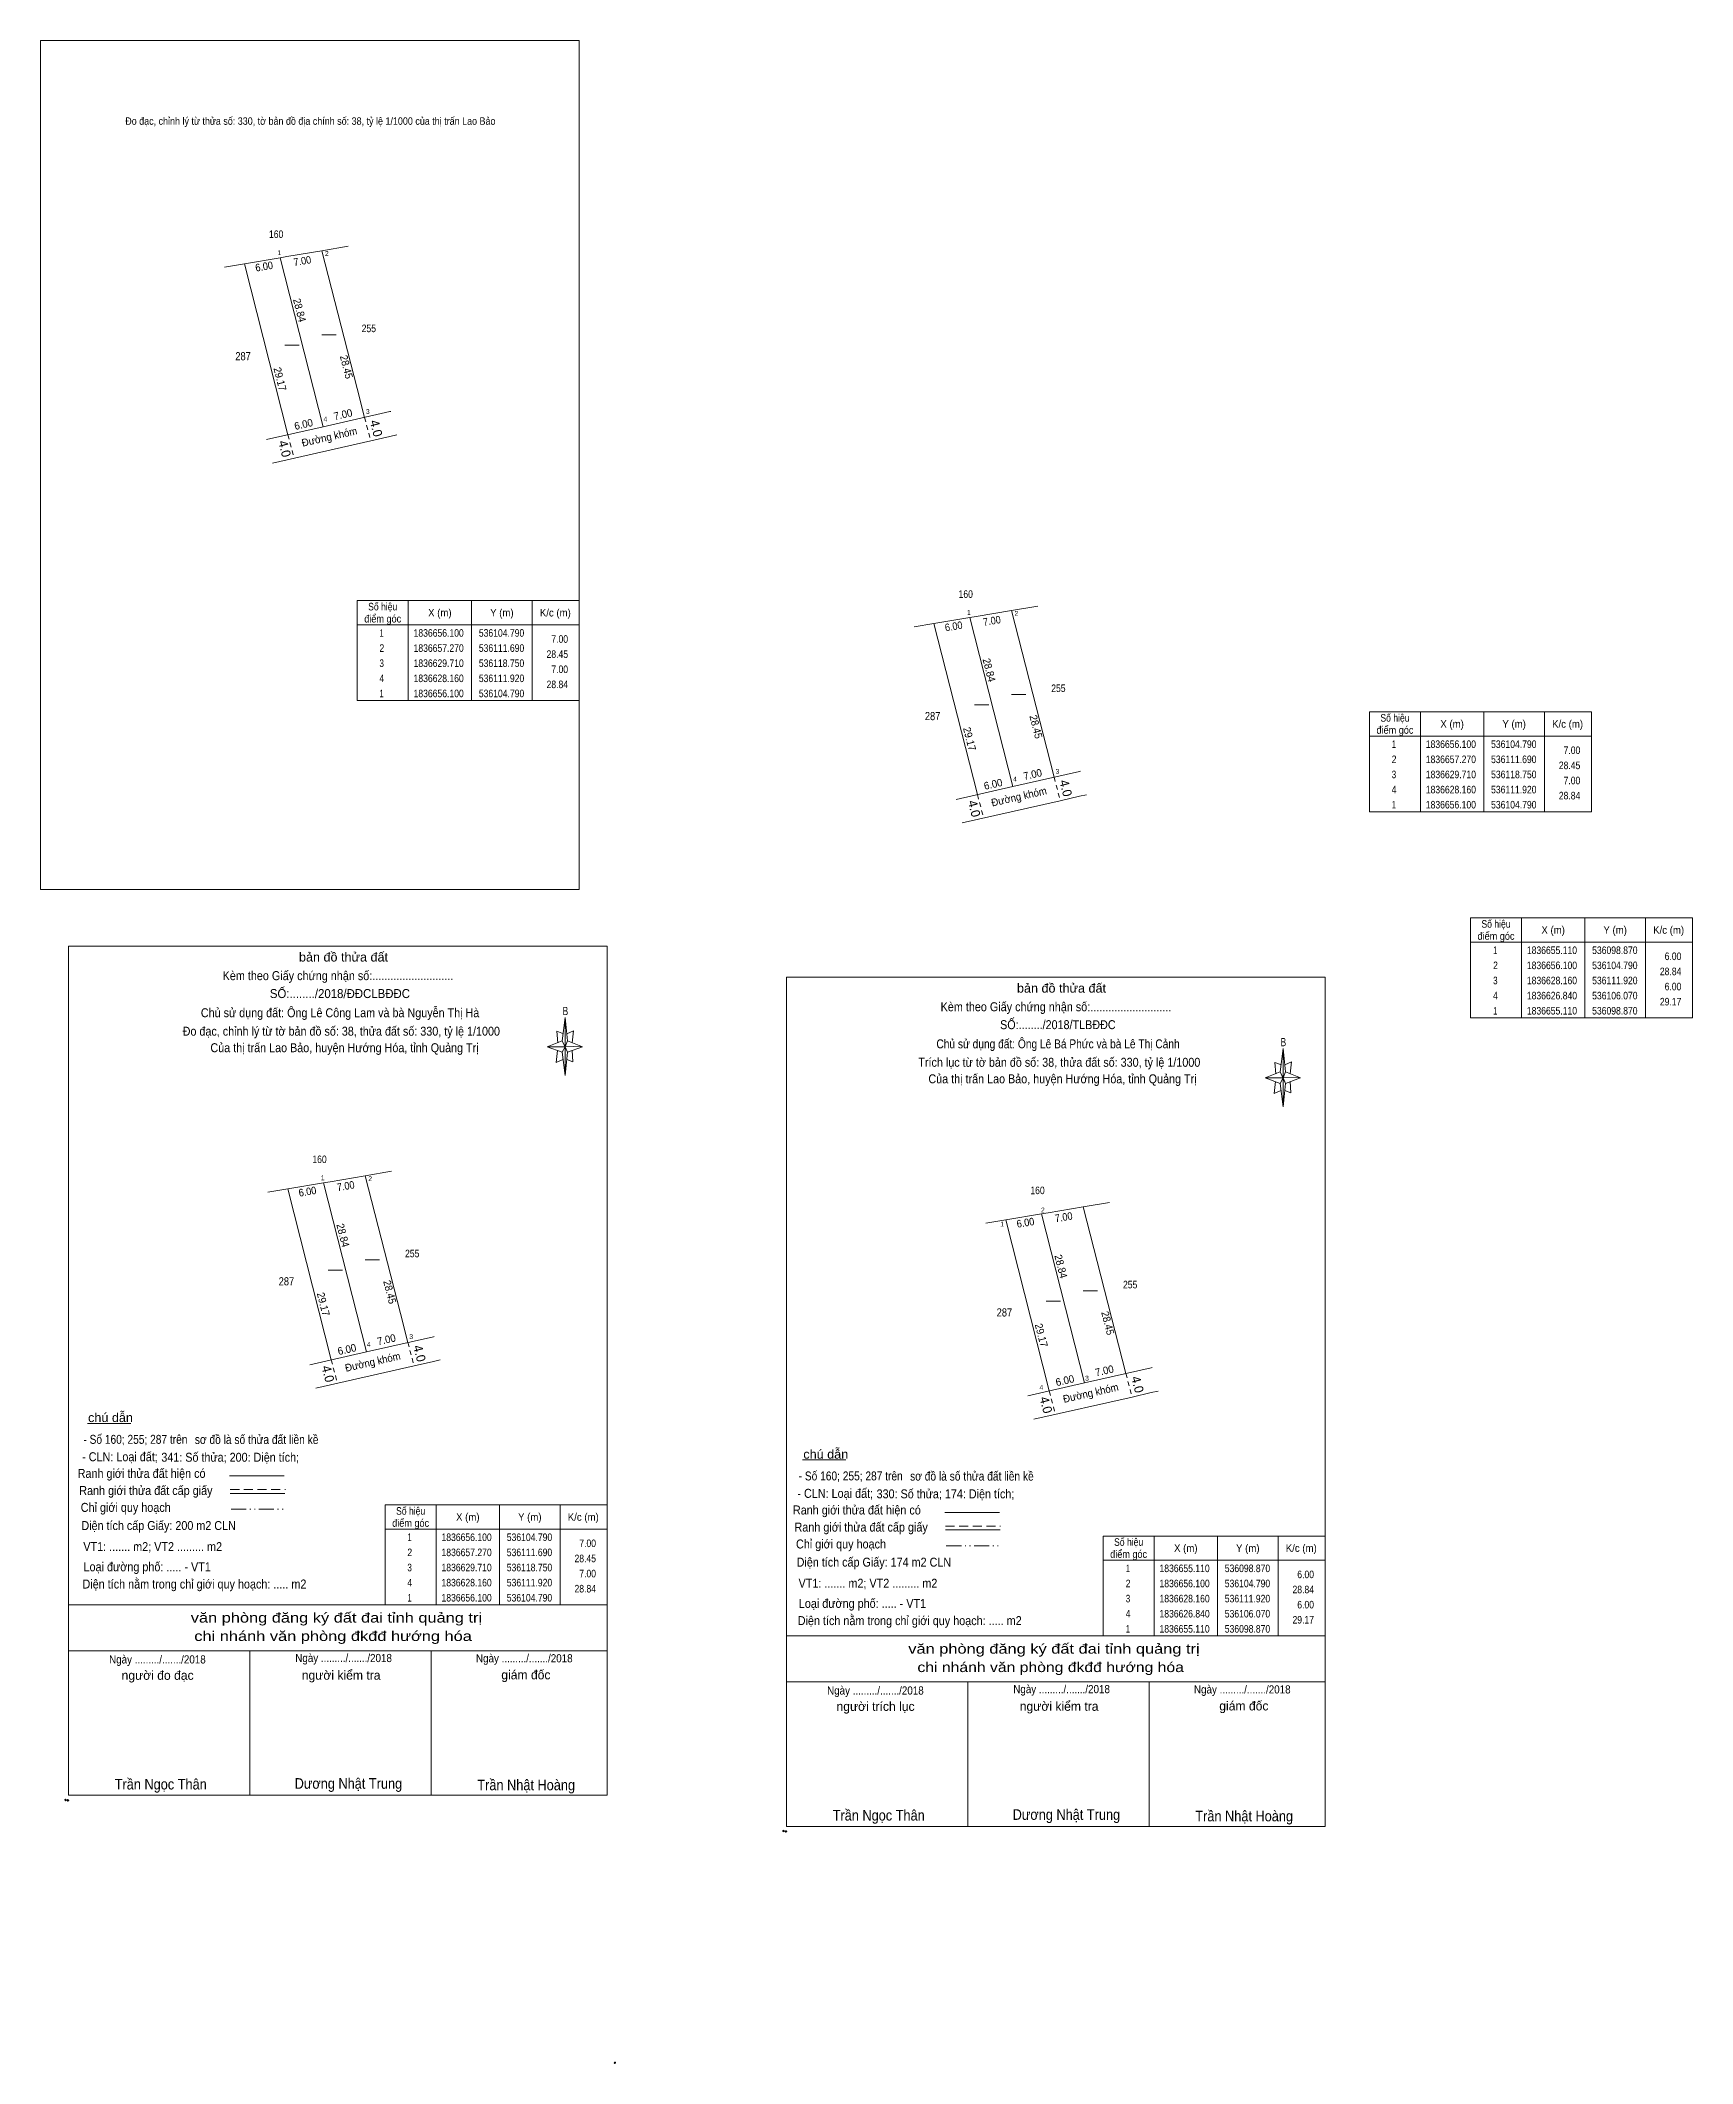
# Model space of a CAD drawing. Header units: metres. Extents: x 535951 to 536224, y 1836417 to 1836752.
import ezdxf
from ezdxf.enums import TextEntityAlignment as Align

# ---------------------------------------------------------------- set-up
doc = ezdxf.new("R2010")
doc.units = ezdxf.units.M
doc.header["$LTSCALE"] = 0.5
doc.header["$PDMODE"] = 32
doc.header["$PDSIZE"] = 0.25
for name, pattern in [('DASH_DOUBLE_DOT', [9.2, 5, -1.2, 0.3, -1.2, 0.3, -1.2]), ('MEDIUM_DASHED', [4.5, 3, -1.5]), ('SHORT_DASHED', [2.7, 1.5, -1.2])]:
    doc.linetypes.add(name, pattern=pattern)
for name, color, linetype, lineweight in [('10', 7, 'Continuous', 13), ('17', 7, 'Continuous', 13), ('5', 7, 'Continuous', 13), ('6', 7, 'Continuous', 13), ('63', 7, 'Continuous', 13)]:
    doc.layers.add(name, color=color, linetype=linetype, lineweight=lineweight)
doc.layers.add('7', color=7, linetype='Continuous')

msp = doc.modelspace()

# ---------------------------------------------------------------- linework, layer by layer
at = {"layer": '10'}
for p, q in [((535991.84, 1836715.78), (535997.66, 1836716.76)), ((536105.87, 1836656.29), (536111.69, 1836657.27)), ((535999.01, 1836562.85), (536004.83, 1836563.83)), ((536117.74, 1836557.71), (536123.56, 1836558.69))]:
    msp.add_line(p, q, dxfattribs=at)
for points in [[(535991.84, 1836715.78), (535990.76, 1836715.59), (535984.84, 1836714.6)], [(536105.87, 1836656.29), (536104.79, 1836656.1), (536098.87, 1836655.11)], [(535999.01, 1836562.85), (535997.93, 1836562.66), (535992.01, 1836561.67)], [(536117.74, 1836557.71), (536116.66, 1836557.52), (536110.74, 1836556.53)]]:
    msp.add_lwpolyline(points, dxfattribs=at)
at = {"layer": '17'}
for p, q in [((536002, 1836717.5), (535997.66, 1836716.76)), ((535984.84, 1836714.6), (535981.56, 1836714.04)), ((535984.84, 1836714.6), (535992.04, 1836686.33)), ((535990.76, 1836715.59), (535997.89, 1836687.65)), ((536009.07, 1836690.18), (536008.92, 1836690.15)), ((536005.73, 1836685.33), (535989.51, 1836681.65)), ((536008.92, 1836686.05), (536005.73, 1836685.33)), ((536010.07, 1836686.31), (536008.92, 1836686.05)), ((536116.03, 1836658.01), (536111.69, 1836657.27)), ((536098.87, 1836655.11), (536095.59, 1836654.55)), ((536098.87, 1836655.11), (536106.07, 1836626.84)), ((536104.79, 1836656.1), (536111.92, 1836628.16)), ((536123.1, 1836630.69), (536122.95, 1836630.66)), ((536124.1, 1836626.82), (536122.95, 1836626.56)), ((536119.76, 1836625.84), (536103.54, 1836622.16)), ((536122.95, 1836626.56), (536119.76, 1836625.84)), ((536009.17, 1836564.57), (536004.83, 1836563.83)), ((535992.01, 1836561.67), (535988.73, 1836561.11)), ((535992.01, 1836561.67), (535999.21, 1836533.4)), ((535997.93, 1836562.66), (536005.06, 1836534.72)), ((536110.74, 1836556.53), (536107.46, 1836555.97)), ((536110.74, 1836556.53), (536117.94, 1836528.26)), ((536116.66, 1836557.52), (536123.79, 1836529.58)), ((536127.9, 1836559.43), (536123.56, 1836558.69)), ((536016.24, 1836537.25), (536016.09, 1836537.22)), ((536016.09, 1836533.12), (536012.9, 1836532.4)), ((536017.24, 1836533.38), (536016.09, 1836533.12)), ((536012.9, 1836532.4), (535996.68, 1836528.72)), ((536134.97, 1836532.11), (536134.82, 1836532.08)), ((536131.63, 1836527.26), (536115.41, 1836523.58)), ((536134.82, 1836527.98), (536131.63, 1836527.26)), ((536135.97, 1836528.24), (536134.82, 1836527.98)), ((535958.88, 1836522.9), (535966.05, 1836522.9)), ((535958.88, 1836522.9), (535966.05, 1836522.9)), ((536077.16, 1836516.85), (536084.33, 1836516.85)), ((536077.16, 1836516.85), (536084.33, 1836516.85))]:
    msp.add_line(p, q, dxfattribs=at)
at = {"layer": '17', "linetype": 'SHORT_DASHED'}
for p, q in [((536004.72, 1836689.2), (536005.73, 1836685.33)), ((535992.04, 1836686.33), (535993.05, 1836682.46)), ((536106.07, 1836626.84), (536107.08, 1836622.97)), ((536118.75, 1836629.71), (536119.76, 1836625.84)), ((535999.21, 1836533.4), (536000.22, 1836529.53)), ((536011.89, 1836536.27), (536012.9, 1836532.4)), ((536130.62, 1836531.13), (536131.63, 1836527.26)), ((536117.94, 1836528.26), (536118.95, 1836524.39))]:
    msp.add_line(p, q, dxfattribs=at)
at = {"layer": '17'}
for points in [[(536008.92, 1836690.15), (535997.89, 1836687.65), (535988.52, 1836685.53)], [(536122.95, 1836630.66), (536111.92, 1836628.16), (536102.55, 1836626.04)], [(536016.09, 1836537.22), (536005.06, 1836534.72), (535995.69, 1836532.6)], [(536134.82, 1836532.08), (536123.79, 1836529.58), (536114.42, 1836527.46)]]:
    msp.add_lwpolyline(points, dxfattribs=at)
at = {"layer": '5'}
for p, q in [((535955.74, 1836461.42), (535955.74, 1836601.81)), ((535955.74, 1836461.42), (535955.74, 1836601.81)), ((536074.47, 1836456.28), (536074.47, 1836596.67)), ((536074.47, 1836456.28), (536074.47, 1836596.67)), ((536037.39, 1836586.13), (536037.88, 1836589.99)), ((536037.39, 1836586.13), (536037.88, 1836589.99)), ((536037.39, 1836584.25), (536034.91, 1836585.14)), ((536037.39, 1836584.25), (536034.91, 1836585.14)), ((536038.28, 1836584.25), (536037.88, 1836580.39)), ((536038.28, 1836584.25), (536037.88, 1836580.39)), ((536038.28, 1836586.13), (536040.76, 1836585.14)), ((536038.28, 1836586.13), (536040.76, 1836585.14)), ((536039.07, 1836584.54), (536039.18, 1836582.66)), ((536039.07, 1836584.54), (536039.18, 1836582.66)), ((536156.12, 1836580.99), (536156.61, 1836584.85)), ((536156.12, 1836580.99), (536156.61, 1836584.85)), ((536039.18, 1836582.66), (536038.18, 1836583.06)), ((536039.18, 1836582.66), (536038.18, 1836583.06)), ((536156.12, 1836579.11), (536153.64, 1836580)), ((536156.12, 1836579.11), (536153.64, 1836580)), ((536157.01, 1836580.99), (536159.49, 1836580)), ((536157.01, 1836580.99), (536159.49, 1836580)), ((536157.01, 1836579.11), (536156.61, 1836575.25)), ((536157.01, 1836579.11), (536156.61, 1836575.25)), ((536157.91, 1836577.52), (536156.91, 1836577.92)), ((536157.91, 1836577.52), (536156.91, 1836577.92)), ((536157.8, 1836579.4), (536157.91, 1836577.52)), ((536157.8, 1836579.4), (536157.91, 1836577.52)), ((535955.74, 1836492.92), (536044.84, 1836492.92)), ((536074.47, 1836487.78), (536163.57, 1836487.78)), ((535955.74, 1836485.32), (536044.84, 1836485.32)), ((535985.74, 1836461.42), (535985.74, 1836485.32)), ((536015.74, 1836461.42), (536015.74, 1836485.32)), ((536074.47, 1836480.18), (536163.57, 1836480.18)), ((536104.47, 1836456.28), (536104.47, 1836480.18)), ((536134.47, 1836456.28), (536134.47, 1836480.18))]:
    msp.add_line(p, q, dxfattribs=at)
for points in [[(535951.12, 1836751.51), (536040.22, 1836751.51), (536040.22, 1836611.13), (535951.12, 1836611.13)], [(535951.12, 1836751.51), (536040.22, 1836751.51), (536040.22, 1836611.13), (535951.12, 1836611.13)], [(536037.88, 1836589.99), (536038.28, 1836586.13), (536037.88, 1836585.14)], [(536037.88, 1836589.99), (536038.28, 1836586.13), (536037.88, 1836585.14)], [(536037.88, 1836585.14), (536034.91, 1836585.14), (536037.39, 1836586.13), (536038.28, 1836584.25), (536040.76, 1836585.14), (536037.88, 1836585.24)], [(536037.88, 1836585.14), (536034.91, 1836585.14), (536037.39, 1836586.13), (536038.28, 1836584.25), (536040.76, 1836585.14), (536037.88, 1836585.24)], [(536037.88, 1836585.14), (536037.88, 1836580.39), (536037.39, 1836584.25)], [(536037.88, 1836585.14), (536037.88, 1836580.39), (536037.39, 1836584.25)], [(536156.61, 1836584.85), (536157.01, 1836580.99), (536156.61, 1836580)], [(536156.61, 1836584.85), (536157.01, 1836580.99), (536156.61, 1836580)], [(536156.61, 1836580), (536153.64, 1836580), (536156.12, 1836580.99), (536157.01, 1836579.11), (536159.49, 1836580), (536156.61, 1836580.1)], [(536156.61, 1836580), (536153.64, 1836580), (536156.12, 1836580.99), (536157.01, 1836579.11), (536159.49, 1836580), (536156.61, 1836580.1)], [(536156.61, 1836580), (536156.61, 1836575.25), (536156.12, 1836579.11)], [(536156.61, 1836580), (536156.61, 1836575.25), (536156.12, 1836579.11)]]:
    msp.add_lwpolyline(points, close=True, dxfattribs=at)
for points in [[(535955.74, 1836601.81), (536044.84, 1836601.81), (536044.84, 1836461.42)], [(535955.74, 1836601.81), (536044.84, 1836601.81), (536044.84, 1836461.42)], [(536074.47, 1836596.67), (536163.57, 1836596.67), (536163.57, 1836456.28)], [(536074.47, 1836596.67), (536163.57, 1836596.67), (536163.57, 1836456.28)], [(536037.59, 1836587.32), (536036.49, 1836587.71), (536036.69, 1836585.83)], [(536037.59, 1836587.32), (536036.49, 1836587.71), (536036.69, 1836585.83)], [(536038.18, 1836587.32), (536039.26, 1836587.81), (536039.07, 1836585.83)], [(536038.18, 1836587.32), (536039.26, 1836587.81), (536039.07, 1836585.83)], [(536037.88, 1836585.14), (536037.39, 1836586.13), (536034.91, 1836585.14)], [(536037.88, 1836585.14), (536037.39, 1836586.13), (536034.91, 1836585.14)], [(536036.6, 1836584.54), (536036.4, 1836582.56), (536037.48, 1836583.06)], [(536036.6, 1836584.54), (536036.4, 1836582.56), (536037.48, 1836583.06)], [(536037.88, 1836585.14), (536038.28, 1836584.25), (536040.76, 1836585.14)], [(536037.88, 1836585.14), (536038.28, 1836584.25), (536040.76, 1836585.14)], [(536156.61, 1836580), (536156.12, 1836580.99), (536153.64, 1836580)], [(536156.61, 1836580), (536156.12, 1836580.99), (536153.64, 1836580)], [(536156.32, 1836582.18), (536155.22, 1836582.57), (536155.42, 1836580.69)], [(536156.32, 1836582.18), (536155.22, 1836582.57), (536155.42, 1836580.69)], [(536156.61, 1836580), (536157.01, 1836579.11), (536159.49, 1836580)], [(536156.61, 1836580), (536157.01, 1836579.11), (536159.49, 1836580)], [(536156.91, 1836582.18), (536157.99, 1836582.67), (536157.8, 1836580.69)], [(536156.91, 1836582.18), (536157.99, 1836582.67), (536157.8, 1836580.69)], [(536155.33, 1836579.4), (536155.13, 1836577.42), (536156.21, 1836577.92)], [(536155.33, 1836579.4), (536155.13, 1836577.42), (536156.21, 1836577.92)], [(536044.84, 1836461.42), (535955.74, 1836461.42), (535955.74, 1836485.32)], [(536163.57, 1836456.28), (536074.47, 1836456.28), (536074.47, 1836480.18)]]:
    msp.add_lwpolyline(points, dxfattribs=at)
for p in [(535955.27, 1836460.65), (535955.67, 1836460.58), (536074, 1836455.51), (536074.4, 1836455.44)]:
    msp.add_point(p, dxfattribs=at)
at = {"layer": '6'}
for p, q in [((535982.37, 1836514.23), (535991.42, 1836514.23)), ((535982.37, 1836514.23), (535991.42, 1836514.23)), ((535982.51, 1836511.33), (535991.55, 1836511.33)), ((535982.51, 1836511.33), (535991.55, 1836511.33)), ((536100.65, 1836508.18), (536109.7, 1836508.18)), ((536100.65, 1836508.18), (536109.7, 1836508.18)), ((536100.79, 1836505.28), (536109.83, 1836505.28)), ((536100.79, 1836505.28), (536109.83, 1836505.28))]:
    msp.add_line(p, q, dxfattribs=at)
at = {"layer": '6', "linetype": 'MEDIUM_DASHED'}
for p, q in [((535982.51, 1836511.95), (535991.62, 1836511.95)), ((535982.51, 1836511.95), (535991.62, 1836511.95)), ((536100.79, 1836505.9), (536109.9, 1836505.9)), ((536100.79, 1836505.9), (536109.9, 1836505.9))]:
    msp.add_line(p, q, dxfattribs=at)
at = {"layer": '6'}
msp.add_point((536046.11, 1836417.2), dxfattribs=at)
at = {"layer": '63'}
for p, q in [((535991.54, 1836701.16), (535993.91, 1836701.16)), ((535997.65, 1836702.86), (536000.02, 1836702.86)), ((536011.92, 1836658.91), (536011.92, 1836642.41)), ((536022.42, 1836658.91), (536022.42, 1836642.41)), ((536032.42, 1836658.91), (536032.42, 1836642.41)), ((536003.52, 1836654.91), (536040.22, 1836654.91)), ((536105.57, 1836641.67), (536107.94, 1836641.67)), ((536111.68, 1836643.37), (536114.05, 1836643.37)), ((536179.31, 1836640.52), (536179.31, 1836624.02)), ((536189.81, 1836640.52), (536189.81, 1836624.02)), ((536199.81, 1836640.52), (536199.81, 1836624.02)), ((536170.91, 1836636.52), (536207.61, 1836636.52)), ((536196.02, 1836606.46), (536196.02, 1836589.96)), ((536206.52, 1836606.46), (536206.52, 1836589.96)), ((536216.52, 1836606.46), (536216.52, 1836589.96)), ((536187.62, 1836602.46), (536224.32, 1836602.46)), ((536004.82, 1836549.93), (536007.19, 1836549.93)), ((535998.71, 1836548.23), (536001.08, 1836548.23)), ((536123.55, 1836544.79), (536125.92, 1836544.79)), ((536117.44, 1836543.09), (536119.81, 1836543.09)), ((536016.54, 1836509.42), (536016.54, 1836492.92)), ((536027.04, 1836509.42), (536027.04, 1836492.92)), ((536037.04, 1836509.42), (536037.04, 1836492.92)), ((536008.14, 1836505.42), (536044.84, 1836505.42)), ((536135.27, 1836504.28), (536135.27, 1836487.78)), ((536145.77, 1836504.28), (536145.77, 1836487.78)), ((536155.77, 1836504.28), (536155.77, 1836487.78)), ((536126.87, 1836500.28), (536163.57, 1836500.28))]:
    msp.add_line(p, q, dxfattribs=at)
at = {"layer": '63', "linetype": 'DASH_DOUBLE_DOT'}
for p, q in [((535982.64, 1836508.72), (535991.75, 1836508.72)), ((535982.64, 1836508.72), (535991.75, 1836508.72)), ((536100.92, 1836502.67), (536110.03, 1836502.67)), ((536100.92, 1836502.67), (536110.03, 1836502.67))]:
    msp.add_line(p, q, dxfattribs=at)
at = {"layer": '63'}
for points in [[(535997.66, 1836716.76), (536003.5, 1836693.98), (536004.72, 1836689.2)], [(536111.69, 1836657.27), (536117.53, 1836634.49), (536118.75, 1836629.71)], [(536004.83, 1836563.83), (536010.67, 1836541.05), (536011.89, 1836536.27)], [(536123.56, 1836558.69), (536129.4, 1836535.91), (536130.62, 1836531.13)]]:
    msp.add_lwpolyline(points, dxfattribs=at)
for points in [[(536003.52, 1836658.91), (536040.22, 1836658.91), (536040.22, 1836642.41), (536003.52, 1836642.41)], [(536170.91, 1836640.52), (536207.61, 1836640.52), (536207.61, 1836624.02), (536170.91, 1836624.02)], [(536187.62, 1836606.46), (536224.32, 1836606.46), (536224.32, 1836589.96), (536187.62, 1836589.96)], [(536008.14, 1836509.42), (536044.84, 1836509.42), (536044.84, 1836492.92), (536008.14, 1836492.92)], [(536126.87, 1836504.28), (536163.57, 1836504.28), (536163.57, 1836487.78), (536126.87, 1836487.78)]]:
    msp.add_lwpolyline(points, close=True, dxfattribs=at)

# ---------------------------------------------------------------- texts
at = {"layer": '17', "width": 0.85}
for p in [(535984.625, 1836698.64), (536098.655, 1836639.15), (535991.795, 1836545.71), (536110.525, 1836540.57)]:
    msp.add_text('287', height=1.35, dxfattribs=at).set_placement(p, align=Align.CENTER)
at = {"layer": '17'}
for p in [(536005.9212, 1836687.2144), (535990.7812, 1836683.8344), (536119.9512, 1836627.7244), (536104.8112, 1836624.3444), (536013.0912, 1836534.2844), (535997.9512, 1836530.9044), (536131.8212, 1836529.1444), (536116.6812, 1836525.7644)]:
    msp.add_text('4.0', height=1.5, rotation=284.627, dxfattribs=at).set_placement(p, align=Align.CENTER)
at = {"layer": '5'}
for s, height, width, p in [('bản đồ thửa đất', 1.485, 1.05, (536001.23, 1836599.25)), ('bản đồ thửa đất', 1.485, 1.05, (536001.23, 1836599.25)), ('Kèm theo Giấy chứng nhận số:...........................', 1.485, 0.9, (536000.32, 1836596.17)), ('Kèm theo Giấy chứng nhận số:...........................', 1.485, 0.9, (536000.32, 1836596.17)), ('SỐ:......../2018/ĐĐCLBĐĐC', 1.485, 0.95, (536000.64, 1836593.21)), ('SỐ:......../2018/ĐĐCLBĐĐC', 1.485, 0.95, (536000.64, 1836593.21)), ('bản đồ thửa đất', 1.485, 1.05, (536119.965, 1836594.11)), ('bản đồ thửa đất', 1.485, 1.05, (536119.965, 1836594.11)), ('Chủ sử dụng đất: Ông Lê Công Lam và bà Nguyễn Thị Hà', 1.48, 0.9, (536000.67, 1836590.04)), ('B', 1.364, 0.75, (536037.93, 1836590.39)), ('B', 1.364, 0.75, (536037.93, 1836590.39)), ('Kèm theo Giấy chứng nhận số:...........................', 1.485, 0.9, (536119.05, 1836591.03)), ('Kèm theo Giấy chứng nhận số:...........................', 1.485, 0.9, (536119.05, 1836591.03)), ('SỐ:......../2018/TLBĐĐC', 1.48, 0.9, (536119.365, 1836588.07)), ('Đo đạc, chỉnh lý từ tờ bản đồ số: 38, thửa đất số: 330, tỷ lệ 1/1000 ', 1.48, 0.9, (536001.12, 1836586.99)), ('Chủ sử dụng đất: Ông Lê Bá Phức và bà Lê Thị Cảnh', 1.48, 0.85, (536119.395, 1836584.9)), ('B', 1.364, 0.75, (536156.66, 1836585.25)), ('B', 1.364, 0.75, (536156.66, 1836585.25)), ('Của thị trấn Lao Bảo, huyện Hướng Hóa, tỉnh Quảng Trị', 1.48, 0.9, (536001.4, 1836584.26)), ('Trích lục từ tờ bản đồ số: 38, thửa đất số: 330, tỷ lệ 1/1000 ', 1.48, 0.9, (536119.855, 1836581.85)), ('Của thị trấn Lao Bảo, huyện Hướng Hóa, tỉnh Quảng Trị', 1.48, 0.9, (536120.13, 1836579.12)), ('văn phòng đăng ký đất đai tỉnh quảng trị', 1.62, 1.25, (536000.065, 1836489.97)), ('chi nhánh văn phòng đkđđ hướng hóa', 1.62, 1.25, (535999.51, 1836486.93)), ('văn phòng đăng ký đất đai tỉnh quảng trị', 1.62, 1.25, (536118.72, 1836484.83)), ('Ngày ........./......./2018', 1.35, 0.9, (535970.46, 1836483.21)), ('Ngày ........./......./2018', 1.35, 0.9, (536001.25, 1836483.44)), ('Ngày ........./......./2018', 1.35, 0.9, (536031.13, 1836483.39)), ('chi nhánh văn phòng đkđđ hướng hóa', 1.62, 1.2, (536118.175, 1836481.79)), ('Ngày ........./......./2018', 1.35, 0.9, (536119.98, 1836478.3)), ('Ngày ........./......./2018', 1.35, 0.9, (536149.86, 1836478.25)), ('Ngày ........./......./2018', 1.35, 0.9, (536089.19, 1836478.07)), ('Trần Ngọc Thân', 1.75, 0.9, (535971.01, 1836462.38)), ('Dương Nhật Trung', 1.75, 0.9, (536002.045, 1836462.5)), ('Trần Nhật Hoàng', 1.75, 0.9, (536031.445, 1836462.25)), ('Trần Ngọc Thân', 1.75, 0.9, (536089.74, 1836457.24)), ('Dương Nhật Trung', 1.75, 0.9, (536120.775, 1836457.36)), ('Trần Nhật Hoàng', 1.75, 0.9, (536150.175, 1836457.11))]:
    msp.add_text(s, height=height, dxfattribs=dict(at, width=width)).set_placement(p, align=Align.CENTER)
for s, p in [('người đo đạc', (535970.495, 1836480.51)), ('người kiểm tra', (536000.845, 1836480.53)), ('giám đốc', (536031.395, 1836480.59)), ('người trích lục', (536089.215, 1836475.37)), ('người kiểm tra', (536119.575, 1836475.39)), ('giám đốc', (536150.125, 1836475.45))]:
    msp.add_text(s, height=1.5, dxfattribs=at).set_placement(p, align=Align.CENTER)
at = {"layer": '6'}
for s, width, p in [('chú dẫn', 1.05, (535962.705, 1836523.12)), ('chú dẫn', 1.05, (535962.705, 1836523.12)), ('chú dẫn', 1.05, (536080.985, 1836517.07)), ('chú dẫn', 1.05, (536080.985, 1836517.07)), ('Ranh giới thửa đất hiện có ', 0.9, (535968.095, 1836513.89)), ('Ranh giới thửa đất hiện có ', 0.9, (535968.095, 1836513.89)), ('Ranh giới thửa đất cấp giấy', 0.9, (535968.555, 1836511.06)), ('Ranh giới thửa đất cấp giấy', 0.9, (535968.555, 1836511.06)), ('Chỉ giới quy hoạch', 0.9, (535965.225, 1836508.27)), ('Chỉ giới quy hoạch', 0.9, (535965.225, 1836508.27)), ('Ranh giới thửa đất hiện có ', 0.9, (536086.375, 1836507.84)), ('Ranh giới thửa đất hiện có ', 0.9, (536086.375, 1836507.84)), ('Ranh giới thửa đất cấp giấy', 0.9, (536086.835, 1836505.01)), ('Ranh giới thửa đất cấp giấy', 0.9, (536086.835, 1836505.01)), ('Chỉ giới quy hoạch', 0.9, (536083.505, 1836502.22)), ('Chỉ giới quy hoạch', 0.9, (536083.505, 1836502.22))]:
    msp.add_text(s, height=1.485, dxfattribs=dict(at, width=width)).set_placement(p, align=Align.CENTER)
for s, height, width, p in [('- Số 160; 255; 287 trên ', 1.48, 0.85, (535958.22, 1836519.52)), ('sơ đồ là số thửa đất liền kề', 1.485, 0.85, (535976.65, 1836519.49)), ('- CLN: Loại đất; ', 1.485, 0.9, (535958.01, 1836516.64)), ('341: Số thửa; 200: Diện tích;', 1.48, 0.9, (535971.11, 1836516.56)), ('- Số 160; 255; 287 trên ', 1.48, 0.85, (536076.5, 1836513.47)), ('sơ đồ là số thửa đất liền kề', 1.485, 0.85, (536094.93, 1836513.44)), ('- CLN: Loại đất; ', 1.485, 0.9, (536076.29, 1836510.59)), ('330: Số thửa; 174: Diện tích;', 1.48, 0.9, (536089.39, 1836510.51)), ('Diện tích cấp Giấy: 200 m2 CLN', 1.48, 0.9, (535957.89, 1836505.27)), ('VT1: ....... m2; VT2 ......... m2', 1.485, 0.9, (535958.21, 1836501.78)), ('Loại đường phố: ..... - VT1', 1.485, 0.9, (535958.25, 1836498.45)), ('Diện tích cấp Giấy: 174 m2 CLN', 1.48, 0.9, (536076.17, 1836499.22)), ('Diện tích nằm trong chỉ giới quy hoạch: ..... m2', 1.485, 0.9, (535958.07, 1836495.6)), ('Diện tích nằm trong chỉ giới quy hoạch: ..... m2', 1.485, 0.9, (535958.07, 1836495.6)), ('VT1: ....... m2; VT2 ......... m2', 1.485, 0.9, (536076.49, 1836495.73)), ('Loại đường phố: ..... - VT1', 1.485, 0.9, (536076.53, 1836492.4)), ('Diện tích nằm trong chỉ giới quy hoạch: ..... m2', 1.485, 0.9, (536076.35, 1836489.55)), ('Diện tích nằm trong chỉ giới quy hoạch: ..... m2', 1.485, 0.9, (536076.35, 1836489.55))]:
    msp.add_text(s, height=height, dxfattribs=dict(at, width=width)).set_placement(p)
at = {"layer": '63'}
for s, width, p in [('160', 0.85, (535990.1, 1836718.86)), ('255', 0.85, (536005.425, 1836703.29)), ('160', 0.85, (536104.13, 1836659.37)), ('Số hiệu', 0.85, (536007.72, 1836657.29)), ('X (m)', 0.95, (536017.17, 1836656.29)), ('Y (m)', 0.95, (536027.425, 1836656.29)), ('K/c (m)', 0.95, (536036.265, 1836656.29)), ('điểm góc', 0.9, (536007.72, 1836655.29)), (' 1', 0.75, (536007.37, 1836652.94)), ('1836656.100', 0.85, (536016.97, 1836652.94)), ('536104.790', 0.85, (536027.37, 1836652.94)), (' 2', 0.85, (536007.375, 1836650.44)), ('1836657.270', 0.85, (536016.97, 1836650.44)), ('536111.690', 0.85, (536027.37, 1836650.44)), (' 3', 0.8, (536007.365, 1836647.94)), ('1836629.710', 0.85, (536016.97, 1836647.94)), ('536118.750', 0.85, (536027.37, 1836647.94)), (' 4', 0.85, (536007.37, 1836645.44)), (' 1', 0.75, (536007.37, 1836642.94)), ('1836628.160', 0.85, (536016.97, 1836645.44)), ('1836656.100', 0.85, (536016.97, 1836642.94)), ('536111.920', 0.85, (536027.37, 1836645.44)), ('536104.790', 0.85, (536027.37, 1836642.94)), ('255', 0.85, (536119.455, 1836643.8)), ('Số hiệu', 0.85, (536175.11, 1836638.9)), ('điểm góc', 0.9, (536175.11, 1836636.9)), ('X (m)', 0.95, (536184.56, 1836637.9)), ('Y (m)', 0.95, (536194.815, 1836637.9)), ('K/c (m)', 0.95, (536203.655, 1836637.9)), (' 1', 0.75, (536174.76, 1836634.55)), ('1836656.100', 0.85, (536184.36, 1836634.55)), ('536104.790', 0.85, (536194.76, 1836634.55)), (' 3', 0.8, (536174.755, 1836629.55)), (' 2', 0.85, (536174.765, 1836632.05)), ('1836657.270', 0.85, (536184.36, 1836632.05)), ('1836629.710', 0.85, (536184.36, 1836629.55)), ('536111.690', 0.85, (536194.76, 1836632.05)), ('536118.750', 0.85, (536194.76, 1836629.55)), (' 4', 0.85, (536174.76, 1836627.05)), ('1836628.160', 0.85, (536184.36, 1836627.05)), ('536111.920', 0.85, (536194.76, 1836627.05)), (' 1', 0.75, (536174.76, 1836624.55)), ('1836656.100', 0.85, (536184.36, 1836624.55)), ('536104.790', 0.85, (536194.76, 1836624.55)), ('điểm góc', 0.9, (536191.82, 1836602.84)), ('Số hiệu', 0.85, (536191.82, 1836604.84)), ('X (m)', 0.95, (536201.27, 1836603.84)), ('Y (m)', 0.95, (536211.525, 1836603.84)), ('K/c (m)', 0.95, (536220.365, 1836603.84)), (' 1', 0.75, (536191.53, 1836600.49)), ('1836655.110', 0.85, (536201.07, 1836600.49)), ('536098.870', 0.85, (536211.47, 1836600.49)), (' 3', 0.8, (536191.525, 1836595.49)), (' 2', 0.85, (536191.535, 1836597.99)), ('1836656.100', 0.85, (536201.07, 1836597.99)), ('1836628.160', 0.85, (536201.07, 1836595.49)), ('536104.790', 0.85, (536211.47, 1836597.99)), ('536111.920', 0.85, (536211.47, 1836595.49)), (' 4', 0.85, (536191.53, 1836592.99)), ('1836626.840', 0.85, (536201.07, 1836592.99)), ('536106.070', 0.85, (536211.47, 1836592.99)), (' 1', 0.75, (536191.53, 1836590.49)), ('1836655.110', 0.85, (536201.07, 1836590.49)), ('536098.870', 0.85, (536211.47, 1836590.49)), ('160', 0.85, (535997.27, 1836565.93)), ('160', 0.85, (536116, 1836560.79)), ('255', 0.85, (536012.595, 1836550.36)), ('255', 0.85, (536131.325, 1836545.22)), ('điểm góc', 0.9, (536012.34, 1836505.8)), ('Số hiệu', 0.85, (536012.34, 1836507.8)), ('X (m)', 0.95, (536021.79, 1836506.8)), ('Y (m)', 0.95, (536032.045, 1836506.8)), ('K/c (m)', 0.95, (536040.885, 1836506.8)), (' 1', 0.75, (536011.99, 1836503.45)), ('1836656.100', 0.85, (536021.59, 1836503.45)), ('536104.790', 0.85, (536031.99, 1836503.45)), ('Số hiệu', 0.85, (536131.07, 1836502.66)), (' 3', 0.8, (536011.985, 1836498.45)), (' 2', 0.85, (536011.995, 1836500.95)), ('1836657.270', 0.85, (536021.59, 1836500.95)), ('1836629.710', 0.85, (536021.59, 1836498.45)), ('536111.690', 0.85, (536031.99, 1836500.95)), ('536118.750', 0.85, (536031.99, 1836498.45)), ('điểm góc', 0.9, (536131.07, 1836500.66)), ('X (m)', 0.95, (536140.52, 1836501.66)), ('Y (m)', 0.95, (536150.775, 1836501.66)), ('K/c (m)', 0.95, (536159.615, 1836501.66)), (' 4', 0.85, (536011.99, 1836495.95)), ('1836628.160', 0.85, (536021.59, 1836495.95)), ('536111.920', 0.85, (536031.99, 1836495.95)), (' 2', 0.85, (536130.785, 1836495.81)), (' 1', 0.75, (536130.78, 1836498.31)), ('1836655.110', 0.85, (536140.32, 1836498.31)), ('1836656.100', 0.85, (536140.32, 1836495.81)), ('536098.870', 0.85, (536150.72, 1836498.31)), ('536104.790', 0.85, (536150.72, 1836495.81)), (' 1', 0.75, (536011.99, 1836493.45)), ('1836656.100', 0.85, (536021.59, 1836493.45)), ('536104.790', 0.85, (536031.99, 1836493.45)), (' 3', 0.8, (536130.775, 1836493.31)), ('1836628.160', 0.85, (536140.32, 1836493.31)), ('536111.920', 0.85, (536150.72, 1836493.31)), (' 4', 0.85, (536130.78, 1836490.81)), ('1836626.840', 0.85, (536140.32, 1836490.81)), ('536106.070', 0.85, (536150.72, 1836490.81)), (' 1', 0.75, (536130.78, 1836488.31)), ('1836655.110', 0.85, (536140.32, 1836488.31)), ('536098.870', 0.85, (536150.72, 1836488.31))]:
    msp.add_text(s, height=1.25, dxfattribs=dict(at, width=width)).set_placement(p, align=Align.CENTER)
for s, rotation, width, p in [('6.00', 9.494, 0.9, (535988.2069, 1836713.5387)), ('7.00', 9.624, 0.9, (535994.5305, 1836714.4527)), ('28.84', 284.316, 0.95, (535993.3688, 1836706.7645)), ('29.17', 284.289, 0.95, (535990.1315, 1836695.3793)), ('28.45', 284.368, 0.95, (536001.1141, 1836697.3901)), ('7.00', 12.786, 0.95, (536001.2967, 1836689.0719)), ('6.00', 12.715, 0.95, (535994.7674, 1836687.4501)), ('Đường khóm', 12.783, 0.95, (535999.0367, 1836685.3871)), ('6.00', 9.494, 0.9, (536102.2369, 1836654.0487)), ('7.00', 9.624, 0.9, (536108.5605, 1836654.9627)), ('28.84', 284.316, 0.95, (536107.3988, 1836647.2745)), ('29.17', 284.289, 0.95, (536104.1615, 1836635.8893)), ('28.45', 284.368, 0.95, (536115.1441, 1836637.9001)), ('7.00', 12.786, 0.95, (536115.3267, 1836629.5819)), ('6.00', 12.715, 0.95, (536108.7974, 1836627.9601)), ('Đường khóm', 12.783, 0.95, (536113.0667, 1836625.8971)), ('6.00', 9.494, 0.9, (535995.3769, 1836560.6087)), ('7.00', 9.624, 0.9, (536001.7005, 1836561.5227)), ('6.00', 9.494, 0.9, (536114.1069, 1836555.4687)), ('7.00', 9.624, 0.9, (536120.4305, 1836556.3827)), ('28.84', 284.316, 0.95, (536000.5388, 1836553.8345)), ('28.84', 284.316, 0.95, (536119.2688, 1836548.6945)), ('28.45', 284.368, 0.95, (536008.2841, 1836544.4601)), ('29.17', 284.289, 0.95, (535997.3015, 1836542.4493)), ('28.45', 284.368, 0.95, (536127.0141, 1836539.3201)), ('7.00', 12.786, 0.95, (536008.4667, 1836536.1419)), ('29.17', 284.289, 0.95, (536116.0315, 1836537.3093)), ('6.00', 12.715, 0.95, (536001.9374, 1836534.5201)), ('Đường khóm', 12.783, 0.95, (536006.2067, 1836532.4571)), ('6.00', 12.715, 0.95, (536120.6674, 1836529.3801)), ('7.00', 12.786, 0.95, (536127.1967, 1836531.0019)), ('Đường khóm', 12.783, 0.95, (536124.9367, 1836527.3171))]:
    msp.add_text(s, height=1.25, rotation=rotation, dxfattribs=dict(at, width=width)).set_placement(p, align=Align.CENTER)
for s, height, width, p in [(' 1', 0.8, 0.9, (535990.93, 1836716.03)), (' 2', 0.8, 0.9, (535998.78, 1836715.89)), (' 3', 0.8, 0.95, (536005.56, 1836689.77)), (' 4', 0.8, 0.95, (535998.55, 1836688.51)), (' 1', 0.8, 0.9, (536104.96, 1836656.54)), (' 2', 0.8, 0.9, (536112.81, 1836656.4)), ('28.45', 1.25, 0.85, (536038.37, 1836649.44)), ('7.00', 1.25, 0.85, (536038.37, 1836651.94)), ('7.00', 1.25, 0.85, (536038.37, 1836646.94)), ('28.84', 1.25, 0.85, (536038.37, 1836644.44)), ('7.00', 1.25, 0.85, (536205.76, 1836633.55)), (' 3', 0.8, 0.95, (536119.59, 1836630.28)), ('28.45', 1.25, 0.85, (536205.76, 1836631.05)), (' 4', 0.8, 0.95, (536112.58, 1836629.02)), ('28.84', 1.25, 0.85, (536205.76, 1836626.05)), ('7.00', 1.25, 0.85, (536205.76, 1836628.55)), ('6.00', 1.25, 0.85, (536222.47, 1836599.49)), ('28.84', 1.25, 0.85, (536222.47, 1836596.99)), ('6.00', 1.25, 0.85, (536222.47, 1836594.49)), ('29.17', 1.25, 0.85, (536222.47, 1836591.99)), (' 1', 0.8, 0.9, (535998.1, 1836563.1)), (' 2', 0.8, 0.9, (536005.95, 1836562.96)), (' 2', 0.8, 0.9, (536117.19, 1836557.77)), (' 1', 0.8, 0.9, (536110.46, 1836555.46)), (' 3', 0.8, 0.95, (536012.73, 1836536.84)), (' 4', 0.8, 0.95, (536005.72, 1836535.58)), (' 3', 0.8, 0.95, (536124.49, 1836529.98)), (' 4', 0.8, 0.95, (536116.95, 1836528.45)), ('7.00', 1.25, 0.85, (536042.99, 1836502.45)), ('28.45', 1.25, 0.85, (536042.99, 1836499.95)), ('7.00', 1.25, 0.85, (536042.99, 1836497.45)), ('6.00', 1.25, 0.85, (536161.72, 1836497.31)), ('28.84', 1.25, 0.85, (536042.99, 1836494.95)), ('28.84', 1.25, 0.85, (536161.72, 1836494.81)), ('6.00', 1.25, 0.85, (536161.72, 1836492.31)), ('29.17', 1.25, 0.85, (536161.72, 1836489.81))]:
    msp.add_text(s, height=height, dxfattribs=dict(at, width=width)).set_placement(p, align=Align.RIGHT)
at = {"layer": '7', "width": 0.9}
msp.add_text('Đo đạc, chỉnh lý từ thửa số: 330, tờ bản đồ địa chính số: 38, tỷ lệ 1/1000 của thị trấn Lao Bảo', height=1.23, dxfattribs=at).set_placement((535995.755, 1836737.57), align=Align.CENTER)

doc.saveas('drawing.dxf')
